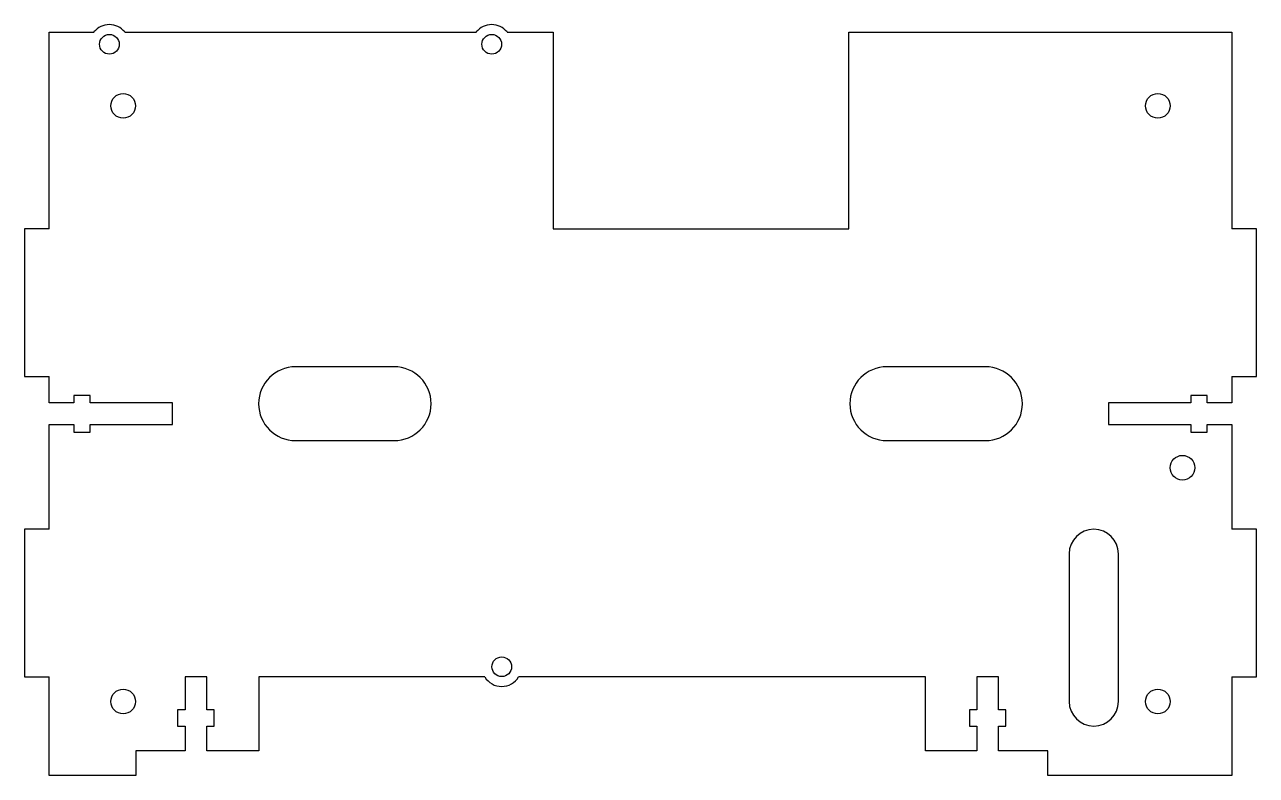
# Model space of a CAD drawing. Header units: millimetres. Extents: x -125 to 125, y -76 to 77.
import ezdxf

# ---------------------------------------------------------------- set-up
doc = ezdxf.new("R2010")
doc.units = ezdxf.units.MM

msp = doc.modelspace()

# ---------------------------------------------------------------- linework, layer by layer
at = {"color": 7, "linetype": 'Continuous', "lineweight": 25}
for p, q in [((-120, 35.5), (-120, 75.5)), ((-120, 75.5), (-110.92, 75.5)), ((-104.68, 75.5), (-33.32, 75.5)), ((-27.08, 75.5), (-17.7, 75.5)), ((-17.7, 75.5), (-17.7, 35.5)), ((42.3, 35.5), (42.3, 75.5)), ((42.3, 75.5), (120, 75.5)), ((120, 75.5), (120, 35.5)), ((-125, 35.5), (-125, 5.5)), ((-120, 35.5), (-125, 35.5)), ((-17.7, 35.5), (42.3, 35.5)), ((125, 35.5), (120, 35.5)), ((125, 5.5), (125, 35.5)), ((-50, 7.5), (-70, 7.5)), ((70, 7.5), (50, 7.5)), ((-125, 5.5), (-120, 5.5)), ((-120, 0.15), (-120, 5.5)), ((120, 5.5), (125, 5.5)), ((120, 5.5), (120, 0.15)), ((-115, 0.15), (-120, 0.15)), ((-111.7, 1.65), (-115, 1.65)), ((-115, 1.65), (-115, 0.15)), ((-111.7, 0.15), (-111.7, 1.65)), ((-95, 0.15), (-111.7, 0.15)), ((-95, -4.25), (-95, 0.15)), ((111.7, 0.15), (95, 0.15)), ((95, 0.15), (95, -4.25)), ((115, 1.65), (111.7, 1.65)), ((111.7, 1.65), (111.7, 0.15)), ((115, 0.15), (115, 1.65)), ((120, 0.15), (115, 0.15)), ((-120, -4.25), (-115, -4.25)), ((-120, -25.5), (-120, -4.25)), ((-115, -4.25), (-115, -5.75)), ((-111.7, -5.75), (-111.7, -4.25)), ((-111.7, -4.25), (-95, -4.25)), ((95, -4.25), (111.7, -4.25)), ((111.7, -4.25), (111.7, -5.75)), ((115, -5.75), (115, -4.25)), ((115, -4.25), (120, -4.25)), ((120, -4.25), (120, -25.5)), ((-115, -5.75), (-111.7, -5.75)), ((-70, -7.5), (-50, -7.5)), ((50, -7.5), (70, -7.5)), ((111.7, -5.75), (115, -5.75)), ((-125, -25.5), (-125, -55.5)), ((-120, -25.5), (-125, -25.5)), ((125, -25.5), (120, -25.5)), ((125, -55.5), (125, -25.5)), ((87, -30.5), (87, -60.5)), ((97, -60.5), (97, -30.5)), ((-125, -55.5), (-120, -55.5)), ((-120, -75.5), (-120, -55.5)), ((-88.05, -55.5), (-92.45, -55.5)), ((-92.45, -55.5), (-92.45, -62.2)), ((-88.05, -62.2), (-88.05, -55.5)), ((-77.45, -55.5), (-77.45, -70.5)), ((-31.59, -55.5), (-77.45, -55.5)), ((57.85, -55.5), (-24.73, -55.5)), ((57.85, -70.5), (57.85, -55.5)), ((72.65, -55.5), (68.25, -55.5)), ((68.25, -55.5), (68.25, -62.2)), ((72.65, -62.2), (72.65, -55.5)), ((120, -55.5), (125, -55.5)), ((120, -55.5), (120, -75.5)), ((-92.45, -62.2), (-93.95, -62.2)), ((-93.95, -62.2), (-93.95, -65.5)), ((-86.55, -62.2), (-88.05, -62.2)), ((-86.55, -65.5), (-86.55, -62.2)), ((68.25, -62.2), (66.75, -62.2)), ((66.75, -62.2), (66.75, -65.5)), ((74.15, -62.2), (72.65, -62.2)), ((74.15, -65.5), (74.15, -62.2)), ((-93.95, -65.5), (-92.45, -65.5)), ((-92.45, -65.5), (-92.45, -70.5)), ((-88.05, -70.5), (-88.05, -65.5)), ((-88.05, -65.5), (-86.55, -65.5)), ((66.75, -65.5), (68.25, -65.5)), ((68.25, -65.5), (68.25, -70.5)), ((72.65, -70.5), (72.65, -65.5)), ((72.65, -65.5), (74.15, -65.5)), ((-92.45, -70.5), (-102.45, -70.5)), ((-102.45, -70.5), (-102.45, -75.5)), ((-77.45, -70.5), (-88.05, -70.5)), ((68.25, -70.5), (57.85, -70.5)), ((82.65, -70.5), (72.65, -70.5)), ((82.65, -75.5), (82.65, -70.5)), ((-102.45, -75.5), (-120, -75.5)), ((120, -75.5), (82.65, -75.5))]:
    msp.add_line(p, q, dxfattribs=at)
for centre, radius in [((-107.8, 73), 2), ((-30.2, 73), 2), ((-105, 60.5), 2.5), ((105, 60.5), 2.5), ((110, -13), 2.5), ((-28.16, -53.44), 2), ((-105, -60.5), 2.5), ((105, -60.5), 2.5)]:
    msp.add_circle(centre, radius, dxfattribs=at)
for centre, radius, start, end in [((-107.8, 73), 4, 38.6822, 141.3178), ((-30.2, 73), 4, 38.6822, 141.3178), ((-70, 0), 7.5, 90, 270), ((-50, 0), 7.5, 270, 90), ((50, 0), 7.5, 90, 270), ((70, 0), 7.5, 270, 90), ((92, -30.5), 5, 0, 180), ((-28.16, -53.44), 4, 210.9905, 329.0095), ((92, -60.5), 5, 180, 0)]:
    msp.add_arc(centre, radius, start, end, dxfattribs=at)

doc.saveas('drawing.dxf')
